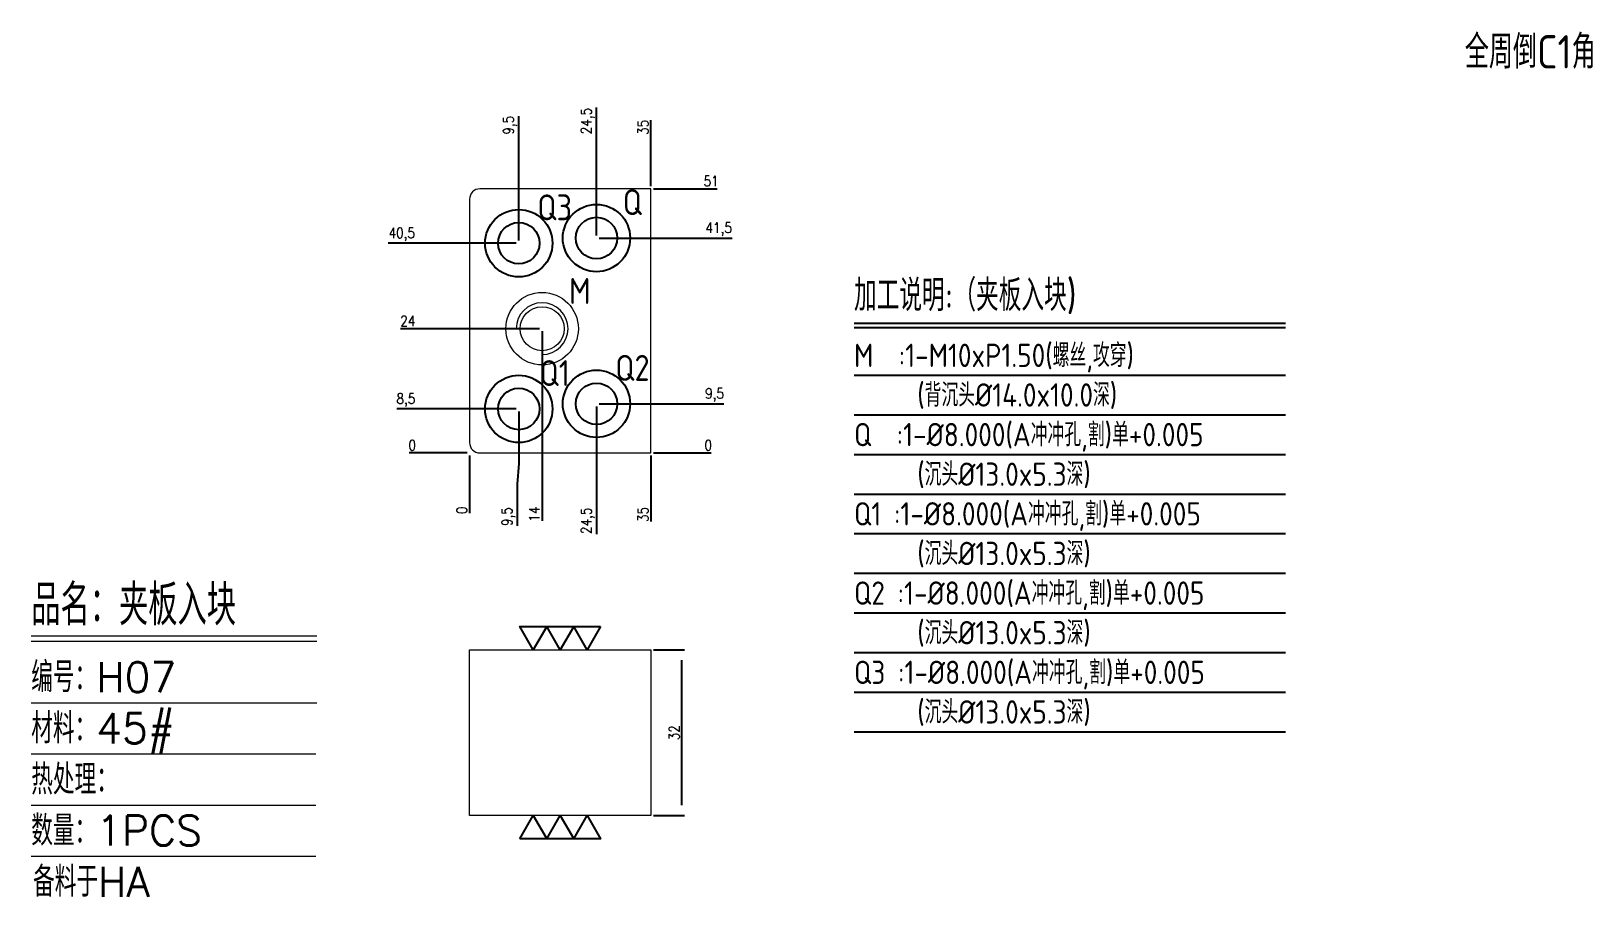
# Model space of a CAD drawing. Header units: millimetres. Extents: x 95188 to 95489, y 14692 to 14859.
import ezdxf
from ezdxf.enums import TextEntityAlignment as Align

# ---------------------------------------------------------------- set-up
doc = ezdxf.new("R2010")
doc.units = ezdxf.units.MM
doc.linetypes.add('DASHED', pattern=[0])
for name, color, linetype in [('DIM', 4, 'Continuous'), ('PH_P', 2, 'Continuous'), ('TEXT', 4, 'Continuous')]:
    doc.layers.add(name, color=color, linetype=linetype)
doc.styles.add('chinesef_fs', font='simplex.shx', dxfattribs={"bigfont": 'gbcbig.shx'})
doc.styles.add('gbenor', font='gbenor.shx', dxfattribs={"bigfont": 'gbcbig.shx'})
doc.styles.get("Standard").update_dxf_attribs({"font": 'txt.shx', "width": 0.85, "bigfont": 'ctxt.shx'})
doc.dimstyles.new('T-2-WX', dxfattribs={"dimtxt": 2, "dimasz": 2, "dimexe": 0.5, "dimexo": 0.5, "dimgap": 0.5, "dimtad": 1, "dimtxsty": 'Standard', "dimblk": 'OPEN30', "dimcen": 0, "dimazin": 3, "dimtfac": 1, "dimtmove": 0, "dimatfit": 3, "dimldrblk": 'OPEN30', "dimlwd": -1, "dimlwe": -1})

# ---------------------------------------------------------------- blocks, each defined once
blk = doc.blocks.new('*D7579')
at = {"layer": 'Defpoints', "color": 0}
for p in [(95307.14, 14739.62), (95313.14, 14739.62), (95307.14, 14707.62)]:
    blk.add_point(p, dxfattribs=at)
at = {"layer": 'DIM', "color": 0}
for p, q in [((95307.64, 14739.62), (95313.64, 14739.62)), ((95313.14, 14709.62), (95313.14, 14737.62)), ((95307.64, 14707.62), (95313.64, 14707.62))]:
    blk.add_line(p, q, dxfattribs=at)
at = {"layer": 'DIM', "color": 0, "insert": (95311.64, 14723.62), "char_height": 2, "attachment_point": 5, "rotation": 90}
blk.add_mtext('32', dxfattribs=at)
blk = doc.blocks.new('_Open30')
blk = doc.blocks.new('*D7580')
at = {"layer": 'Defpoints', "color": 0}
for p in [(95272.14, 14777.63), (95307.14, 14777.63), (95317.14, 14777.63)]:
    blk.add_point(p, dxfattribs=at)
at = {"layer": 'DIM', "color": 0}
blk.add_line((95307.64, 14777.63), (95318.77, 14777.63), dxfattribs=at)
at = {"layer": 'DIM', "color": 0, "insert": (95318.2, 14779.13), "char_height": 2, "attachment_point": 5}
blk.add_mtext('0', dxfattribs=at)
blk = doc.blocks.new('*D7581')
at = {"layer": 'Defpoints', "color": 0}
for p in [(95296.64, 14787.13), (95317.14, 14787.13), (95272.14, 14777.63)]:
    blk.add_point(p, dxfattribs=at)
at = {"layer": 'DIM', "color": 0}
for p, q in [((95297.14, 14787.13), (95309.14, 14787.13)), ((95309.14, 14787.13), (95313.14, 14787.13)), ((95313.14, 14787.13), (95321.2, 14787.13))]:
    blk.add_line(p, q, dxfattribs=at)
at = {"layer": 'DIM', "color": 0, "insert": (95319.42, 14788.82), "char_height": 2, "attachment_point": 5}
blk.add_mtext('9,5', dxfattribs=at)
blk = doc.blocks.new('*D7582')
at = {"layer": 'Defpoints', "color": 0}
for p in [(95296.64, 14819.13), (95317.14, 14819.13), (95272.14, 14777.63)]:
    blk.add_point(p, dxfattribs=at)
at = {"layer": 'DIM', "color": 0}
for p, q in [((95297.14, 14819.13), (95309.14, 14819.13)), ((95309.14, 14819.13), (95313.14, 14819.13)), ((95313.14, 14819.13), (95322.82, 14819.13))]:
    blk.add_line(p, q, dxfattribs=at)
at = {"layer": 'DIM', "color": 0, "insert": (95320.23, 14820.82), "char_height": 2, "attachment_point": 5}
blk.add_mtext('41,5', dxfattribs=at)
blk = doc.blocks.new('*D7583')
at = {"layer": 'Defpoints', "color": 0}
for p in [(95307.14, 14828.63), (95317.14, 14828.63), (95272.14, 14777.63)]:
    blk.add_point(p, dxfattribs=at)
at = {"layer": 'DIM', "color": 0}
for p, q in [((95307.64, 14828.63), (95311.14, 14828.63)), ((95311.14, 14828.63), (95313.14, 14828.63)), ((95313.14, 14828.63), (95319.9, 14828.63))]:
    blk.add_line(p, q, dxfattribs=at)
at = {"layer": 'DIM', "color": 0, "insert": (95318.77, 14830.13), "char_height": 2, "attachment_point": 5}
blk.add_mtext('51', dxfattribs=at)
blk = doc.blocks.new('*D7584')
at = {"layer": 'Defpoints', "color": 0}
for p in [(95262.14, 14777.63), (95272.14, 14777.63), (95272.14, 14777.63)]:
    blk.add_point(p, dxfattribs=at)
at = {"layer": 'DIM', "color": 0}
blk.add_line((95271.64, 14777.63), (95260.5, 14777.63), dxfattribs=at)
at = {"layer": 'DIM', "color": 0, "insert": (95261.07, 14779.13), "char_height": 2, "attachment_point": 5}
blk.add_mtext('0', dxfattribs=at)
blk = doc.blocks.new('*D7585')
at = {"layer": 'Defpoints', "color": 0}
for p in [(95262.14, 14786.13), (95281.64, 14786.13), (95272.14, 14777.63)]:
    blk.add_point(p, dxfattribs=at)
at = {"layer": 'DIM', "color": 0}
for p, q in [((95266.14, 14786.13), (95258.07, 14786.13)), ((95270.14, 14786.13), (95266.14, 14786.13)), ((95281.14, 14786.13), (95270.14, 14786.13))]:
    blk.add_line(p, q, dxfattribs=at)
at = {"layer": 'DIM', "color": 0, "insert": (95259.85, 14787.82), "char_height": 2, "attachment_point": 5}
blk.add_mtext('8,5', dxfattribs=at)
blk = doc.blocks.new('*D7586')
at = {"layer": 'Defpoints', "color": 0}
for p in [(95262.14, 14801.63), (95286.14, 14801.63), (95272.14, 14777.63)]:
    blk.add_point(p, dxfattribs=at)
at = {"layer": 'DIM', "color": 0}
for p, q in [((95266.14, 14801.63), (95258.8, 14801.63)), ((95270.14, 14801.63), (95266.14, 14801.63)), ((95285.64, 14801.63), (95270.14, 14801.63))]:
    blk.add_line(p, q, dxfattribs=at)
at = {"layer": 'DIM', "color": 0, "insert": (95260.22, 14803.13), "char_height": 2, "attachment_point": 5}
blk.add_mtext('24', dxfattribs=at)
blk = doc.blocks.new('*D7587')
at = {"layer": 'Defpoints', "color": 0}
for p in [(95262.14, 14818.13), (95281.64, 14818.13), (95272.14, 14777.63)]:
    blk.add_point(p, dxfattribs=at)
at = {"layer": 'DIM', "color": 0}
for p, q in [((95266.14, 14818.13), (95256.45, 14818.13)), ((95270.14, 14818.13), (95266.14, 14818.13)), ((95281.14, 14818.13), (95270.14, 14818.13))]:
    blk.add_line(p, q, dxfattribs=at)
at = {"layer": 'DIM', "color": 0, "insert": (95259.05, 14819.82), "char_height": 2, "attachment_point": 5}
blk.add_mtext('40,5', dxfattribs=at)
blk = doc.blocks.new('*D7588')
at = {"layer": 'Defpoints', "color": 0}
for p in [(95272.14, 14777.63), (95307.14, 14777.63), (95307.14, 14767.63)]:
    blk.add_point(p, dxfattribs=at)
at = {"layer": 'DIM', "color": 0}
for p, q in [((95307.14, 14777.13), (95307.14, 14773.63)), ((95307.14, 14773.63), (95307.14, 14771.63)), ((95307.14, 14771.63), (95307.14, 14764.38))]:
    blk.add_line(p, q, dxfattribs=at)
at = {"layer": 'DIM', "color": 0, "insert": (95305.64, 14765.76), "char_height": 2, "attachment_point": 5, "rotation": 90}
blk.add_mtext('35', dxfattribs=at)
blk = doc.blocks.new('*D7589')
at = {"layer": 'Defpoints', "color": 0}
for p in [(95296.64, 14787.13), (95272.14, 14777.63), (95296.64, 14767.63)]:
    blk.add_point(p, dxfattribs=at)
at = {"layer": 'DIM', "color": 0}
for p, q in [((95296.64, 14786.63), (95296.64, 14775.63)), ((95296.64, 14775.63), (95296.64, 14771.63)), ((95296.64, 14771.63), (95296.64, 14761.95))]:
    blk.add_line(p, q, dxfattribs=at)
at = {"layer": 'DIM', "color": 0, "insert": (95294.95, 14764.54), "char_height": 2, "attachment_point": 5, "rotation": 90}
blk.add_mtext('24,5', dxfattribs=at)
blk = doc.blocks.new('*D7590')
at = {"layer": 'Defpoints', "color": 0}
for p in [(95286.14, 14801.63), (95272.14, 14777.63), (95286.14, 14767.63)]:
    blk.add_point(p, dxfattribs=at)
at = {"layer": 'DIM', "color": 0}
for p, q in [((95286.14, 14801.13), (95286.14, 14775.63)), ((95286.14, 14775.63), (95286.14, 14771.63)), ((95286.14, 14771.63), (95286.14, 14764.54))]:
    blk.add_line(p, q, dxfattribs=at)
at = {"layer": 'DIM', "color": 0, "insert": (95284.64, 14765.84), "char_height": 2, "attachment_point": 5, "rotation": 90}
blk.add_mtext('14', dxfattribs=at)
blk = doc.blocks.new('*D7591')
at = {"layer": 'Defpoints', "color": 0}
for p in [(95281.64, 14786.13), (95272.14, 14777.63), (95281.34, 14767.63)]:
    blk.add_point(p, dxfattribs=at)
at = {"layer": 'DIM', "color": 0}
for p, q in [((95281.64, 14785.63), (95281.64, 14775.63)), ((95281.64, 14775.63), (95281.34, 14771.63)), ((95281.34, 14771.63), (95281.34, 14763.57))]:
    blk.add_line(p, q, dxfattribs=at)
at = {"layer": 'DIM', "color": 0, "insert": (95279.65, 14765.35), "char_height": 2, "attachment_point": 5, "rotation": 90}
blk.add_mtext('9,5', dxfattribs=at)
blk = doc.blocks.new('*D7592')
at = {"layer": 'Defpoints', "color": 0}
for p in [(95272.14, 14777.63), (95272.14, 14777.63), (95272.14, 14767.63)]:
    blk.add_point(p, dxfattribs=at)
at = {"layer": 'DIM', "color": 0}
blk.add_line((95272.14, 14777.13), (95272.14, 14766), dxfattribs=at)
at = {"layer": 'DIM', "color": 0, "insert": (95270.64, 14766.56), "char_height": 2, "attachment_point": 5, "rotation": 90}
blk.add_mtext('0', dxfattribs=at)
blk = doc.blocks.new('*D7593')
at = {"layer": 'Defpoints', "color": 0}
for p in [(95307.14, 14838.63), (95307.14, 14828.63), (95272.14, 14777.63)]:
    blk.add_point(p, dxfattribs=at)
at = {"layer": 'DIM', "color": 0}
for p, q in [((95307.14, 14834.63), (95307.14, 14841.88)), ((95307.14, 14832.63), (95307.14, 14834.63)), ((95307.14, 14829.13), (95307.14, 14832.63))]:
    blk.add_line(p, q, dxfattribs=at)
at = {"layer": 'DIM', "color": 0, "insert": (95305.64, 14840.51), "char_height": 2, "attachment_point": 5, "rotation": 90}
blk.add_mtext('35', dxfattribs=at)
blk = doc.blocks.new('*D7594')
at = {"layer": 'Defpoints', "color": 0}
for p in [(95296.64, 14838.63), (95296.64, 14819.13), (95272.14, 14777.63)]:
    blk.add_point(p, dxfattribs=at)
at = {"layer": 'DIM', "color": 0}
for p, q in [((95296.64, 14834.63), (95296.64, 14844.31)), ((95296.64, 14830.63), (95296.64, 14834.63)), ((95296.64, 14819.63), (95296.64, 14830.63))]:
    blk.add_line(p, q, dxfattribs=at)
at = {"layer": 'DIM', "color": 0, "insert": (95294.95, 14841.72), "char_height": 2, "attachment_point": 5, "rotation": 90}
blk.add_mtext('24,5', dxfattribs=at)
blk = doc.blocks.new('*D7595')
at = {"layer": 'Defpoints', "color": 0}
for p in [(95281.64, 14838.63), (95281.64, 14818.13), (95272.14, 14777.63)]:
    blk.add_point(p, dxfattribs=at)
at = {"layer": 'DIM', "color": 0}
for p, q in [((95281.64, 14834.63), (95281.64, 14842.69)), ((95281.64, 14830.63), (95281.64, 14834.63)), ((95281.64, 14818.63), (95281.64, 14830.63))]:
    blk.add_line(p, q, dxfattribs=at)
at = {"layer": 'DIM', "color": 0, "insert": (95279.95, 14840.91), "char_height": 2, "attachment_point": 5, "rotation": 90}
blk.add_mtext('9,5', dxfattribs=at)

msp = doc.modelspace()

# ---------------------------------------------------------------- linework, layer by layer
at = {"layer": 'DIM', "color": 4, "linetype": 'Continuous', "lineweight": 13}
for p, q in [((95187.525, 14742.338), (95242.684, 14742.338)), ((95187.525, 14741.322), (95242.684, 14741.322)), ((95187.525, 14729.413), (95242.684, 14729.413)), ((95187.525, 14719.538), (95242.445, 14719.538)), ((95187.525, 14709.662), (95242.445, 14709.662)), ((95187.525, 14699.787), (95242.445, 14699.787))]:
    msp.add_line(p, q, dxfattribs=at)
at = {"layer": 'DIM', "color": 4}
for points in [[(95297.43, 14744.115), (95294.832, 14739.615), (95292.234, 14744.115), (95289.636, 14739.615), (95287.038, 14744.115), (95284.44, 14739.615), (95281.842, 14744.115), (95297.43, 14744.115)], [(95281.842, 14703.115), (95284.44, 14707.615), (95287.038, 14703.115), (95289.636, 14707.615), (95292.234, 14703.115), (95294.832, 14707.615), (95297.43, 14703.115), (95281.842, 14703.115)]]:
    msp.add_lwpolyline(points, close=True, dxfattribs=at)
at = {"layer": 'PH_P', "lineweight": 15}
msp.add_lwpolyline([(95307.136, 14777.631), (95307.136, 14828.631), (95274.136, 14828.631, 0.4142136), (95272.136, 14826.631), (95272.136, 14779.631, 0.4142136), (95274.136, 14777.631)], format="xyb", close=True, dxfattribs=at)
at = {"layer": 'PH_P', "color": 2, "linetype": 'Continuous', "lineweight": 15}
msp.add_lwpolyline([(95272.136, 14739.615), (95307.136, 14739.615), (95307.136, 14707.615), (95272.136, 14707.615)], close=True, dxfattribs=at)
at = {"layer": 'PH_P'}
for centre in [(95281.636, 14818.131), (95296.636, 14819.131), (95296.636, 14787.131), (95281.636, 14786.131)]:
    msp.add_circle(centre, 6.5, dxfattribs=at)
at = {"layer": 'PH_P', "color": 1}
for centre in [(95281.636, 14818.131), (95296.636, 14819.131), (95296.636, 14787.131), (95281.636, 14786.131)]:
    msp.add_circle(centre, 4, dxfattribs=at)
at = {"layer": 'PH_P', "linetype": 'DASHED', "lineweight": 18, "ltscale": 2}
msp.add_circle((95286.136, 14801.631), 7, dxfattribs=at)
at = {"layer": 'PH_P', "lineweight": 18}
msp.add_circle((95286.136, 14801.631), 4.25, dxfattribs=at)
msp.add_arc((95286.136, 14801.631), 5, 270, 180, dxfattribs=at)
at = {"layer": 'TEXT', "color": 3}
for p, q in [((95346.345, 14802.668), (95429.629, 14802.668)), ((95346.345, 14801.881), (95429.629, 14801.881)), ((95346.345, 14792.656), (95429.629, 14792.656)), ((95346.345, 14785.006), (95429.629, 14785.006)), ((95346.345, 14777.356), (95429.629, 14777.356)), ((95346.345, 14769.706), (95429.629, 14769.706)), ((95346.345, 14762.056), (95429.629, 14762.056)), ((95346.345, 14754.406), (95429.629, 14754.406)), ((95346.345, 14746.756), (95429.629, 14746.756)), ((95346.345, 14739.106), (95429.629, 14739.106)), ((95346.345, 14731.456), (95429.629, 14731.456)), ((95346.345, 14723.806), (95429.629, 14723.806))]:
    msp.add_line(p, q, dxfattribs=at)

# ---------------------------------------------------------------- texts
at = {"layer": 'DIM', "color": 3, "linetype": 'Continuous', "lineweight": 13, "style": 'chinesef_fs'}
for s, height, p in [('品名：夹板入块', 7.8423, (95187.525, 14744.371)), ('编号：H07', 5.8091, (95187.525, 14731.446)), ('材料：45#', 5.8091, (95187.525, 14721.571)), ('热处理：', 5.8091, (95187.525, 14711.695)), ('数量：1PCS', 5.8091, (95187.525, 14701.82)), ('备料于HA', 5.8091, (95187.878, 14691.945))]:
    msp.add_text(s, height=height, dxfattribs=at).set_placement(p)
at = {"layer": 'TEXT', "color": 4, "lineweight": 18, "style": 'gbenor'}
msp.add_text('全周倒C1角', height=6.4521, dxfattribs=at).set_placement((95464.243, 14851.856))
at = {"layer": 'TEXT', "style": 'gbenor'}
for s, p in [('Q3', (95288.565, 14825.061)), ('Q', (95303.565, 14826.061)), ('M', (95293.419, 14808.915)), ('Q1', (95288.565, 14793.061)), ('Q2', (95303.565, 14794.061))]:
    msp.add_text(s, height=5, dxfattribs=at).set_placement(p, align=Align.MIDDLE_CENTER)
at = {"layer": 'TEXT', "color": 4, "style": 'gbenor'}
for s, height, p in [('加工说明:（夹板入块)', 6.075, (95346.345, 14805.031)), ('M  :1-M10xP1.50(螺丝,攻穿)', 4.5, (95346.345, 14794.231)), ('     (背沉头%%c14.0x10.0深)', 4.5, (95346.345, 14786.581)), ('     (沉头%%c13.0x5.3深)', 4.5, (95346.345, 14771.281)), ('     (沉头%%c13.0x5.3深)', 4.5, (95346.345, 14755.981)), ('     (沉头%%c13.0x5.3深)', 4.5, (95346.345, 14740.681)), ('     (沉头%%c13.0x5.3深)', 4.5, (95346.345, 14725.381))]:
    msp.add_text(s, height=height, dxfattribs=at).set_placement(p)
at = {"layer": 'TEXT', "color": 1, "style": 'gbenor'}
for s, p in [('Q  :1-%%c8.000(A冲冲孔,割)单+0.005', (95346.345, 14778.931)), ('Q1 :1-%%c8.000(A冲冲孔,割)单+0.005', (95346.345, 14763.631)), ('Q2 :1-%%c8.000(A冲冲孔,割)单+0.005', (95346.345, 14748.331)), ('Q3 :1-%%c8.000(A冲冲孔,割)单+0.005', (95346.345, 14733.031))]:
    msp.add_text(s, height=4.5, dxfattribs=at).set_placement(p)

# ---------------------------------------------------------------- dimensions: what is measured, and where the dimension line sits
at = {"layer": 'DIM'}
for feature_location, offset, dtype, origin, picture, middle in [((95296.636, 14819.131), (0, 19.5), 1, (95272.136, 14777.631), '*D7594', (95294.945, 14841.722)), ((95281.636, 14818.131), (0, 20.5), 1, (95272.136, 14777.631), '*D7595', (95279.945, 14840.912)), ((95307.136, 14828.631), (0, 10), 1, (95272.136, 14777.631), '*D7593', (95305.636, 14840.508)), ((95307.136, 14828.631), (10, 0), 0, (95272.136, 14777.631), '*D7583', (95318.769, 14830.131)), ((95281.636, 14818.131), (-19.5, 0), 0, (95272.136, 14777.631), '*D7587', (95259.045, 14819.822)), ((95296.636, 14819.131), (20.5, 0), 0, (95272.136, 14777.631), '*D7582', (95320.226, 14820.822)), ((95286.136, 14801.631), (-24, 0), 0, (95272.136, 14777.631), '*D7586', (95260.219, 14803.131)), ((95286.136, 14801.631), (0, -34), 1, (95272.136, 14777.631), '*D7590', (95284.636, 14765.836)), ((95281.636, 14786.131), (-19.5, 0), 0, (95272.136, 14777.631), '*D7585', (95259.855, 14787.822)), ((95296.636, 14787.131), (20.5, 0), 0, (95272.136, 14777.631), '*D7581', (95319.417, 14788.822)), ((95296.636, 14787.131), (0, -19.5), 1, (95272.136, 14777.631), '*D7589', (95294.945, 14764.541)), ((95281.636, 14786.131), (-0.3, -18.5), 1, (95272.136, 14777.631), '*D7591', (95279.645, 14765.351)), ((95272.135808404, 14777.631465856), (-10, 0), 0, (95272.135808404, 14777.631465856), '*D7584', (95261.069141738, 14779.131465856)), ((95307.135808414, 14777.631465856), (10, 0), 0, (95272.135808404, 14777.631465856), '*D7580', (95318.202475081, 14779.131465856)), ((95272.135808404, 14777.631465856), (0, -10), 1, (95272.135808404, 14777.631465856), '*D7592', (95270.635808404, 14766.564799189)), ((95307.136, 14777.631), (0, -10), 1, (95272.136, 14777.631), '*D7588', (95305.636, 14765.755))]:
    dim = msp.add_ordinate_dim(feature_location=feature_location, offset=offset, dtype=dtype, origin=origin, dimstyle='T-2-WX', dxfattribs=at)
    dim.commit()
    dim.dimension.update_dxf_attribs({"geometry": picture, "text_midpoint": middle})
at = {"layer": 'DIM', "color": 2}
dim = msp.add_linear_dim(base=(95313.136, 14739.615), p1=(95307.136, 14707.615), p2=(95307.136, 14739.615), angle=90, dimstyle='T-2-WX', dxfattribs=at)
dim.commit()
dim.dimension.update_dxf_attribs({"geometry": '*D7579', "text_midpoint": (95311.636, 14723.615)})

doc.saveas('drawing.dxf')
